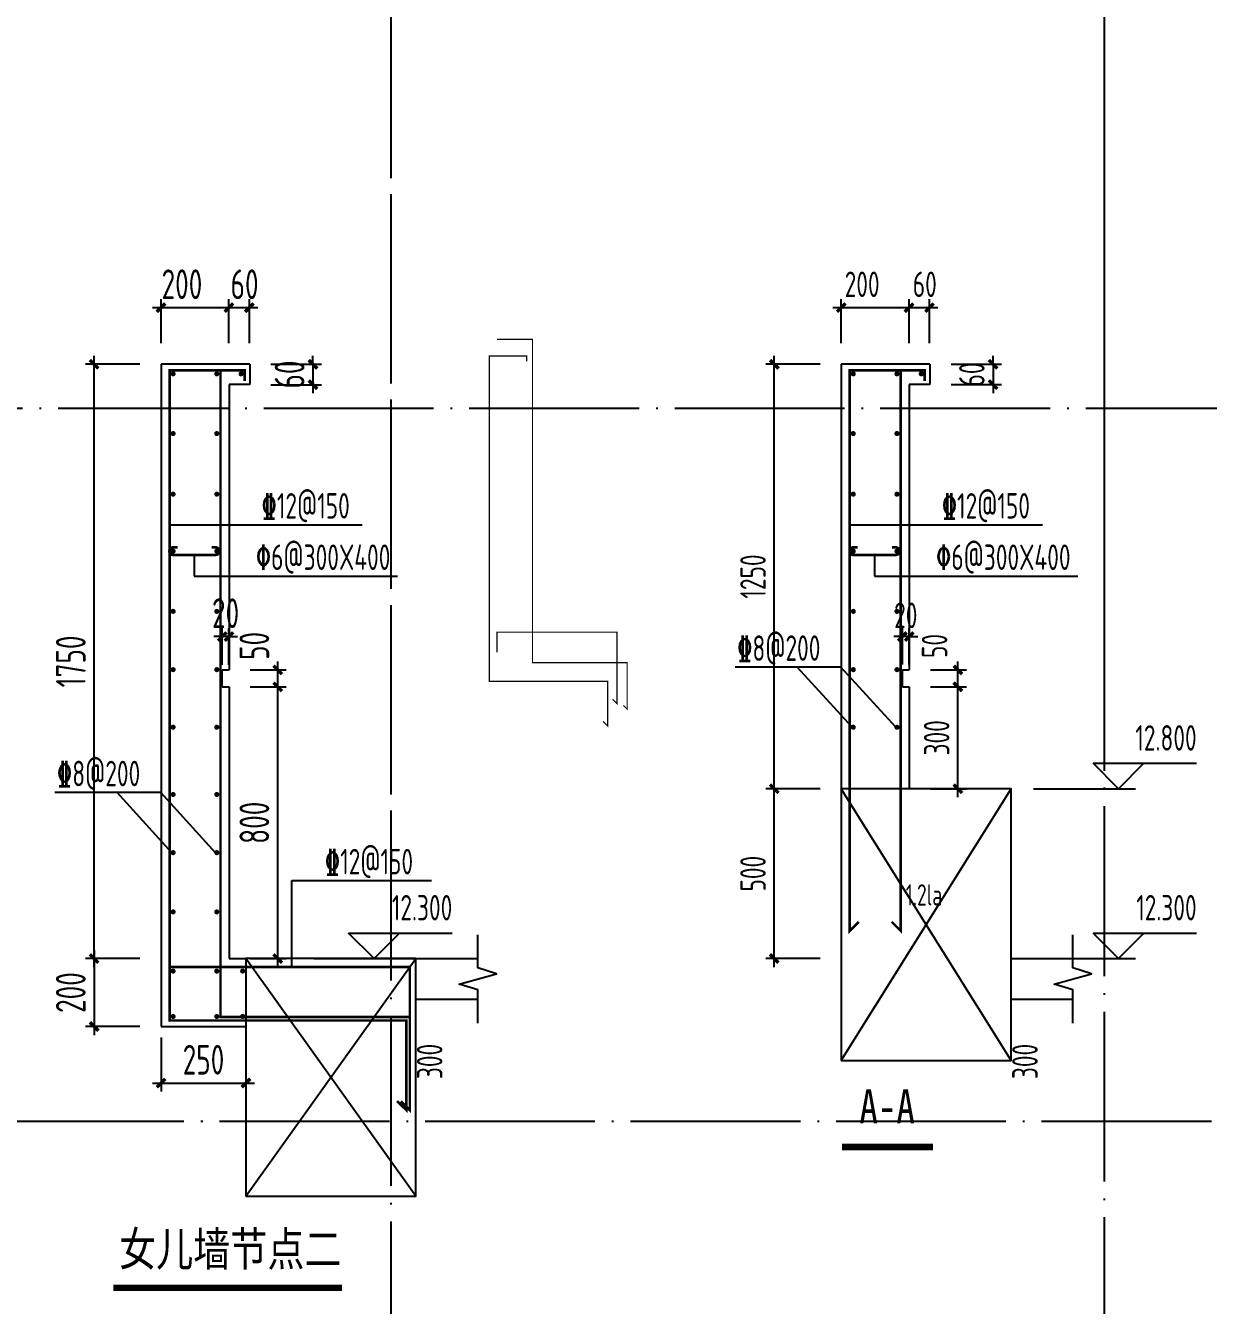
# Model space of a CAD drawing. Extents: x -765033 to 1614171, y -1073 to 729564.
# Drawn here: x 1346849 to 1360778, y 175325 to 190399 of the extents above; entities that cross this region are included whole.
import ezdxf
from ezdxf.enums import TextEntityAlignment as Align

# ---------------------------------------------------------------- set-up
doc = ezdxf.new("R2010")
doc.units = 0
doc.header["$LTSCALE"] = 1000
doc.header["$MEASUREMENT"] = 0
doc.linetypes.add('109-34 轴网$0$L1$0$$AUDIT_BAD_LTYPE1', pattern=[0])
doc.linetypes.add('DOTE', pattern=[2.42, 2, -0.2, 0.02, -0.2])
doc.layers.get('Defpoints').update_dxf_attribs({"color": 167})
for name, color, linetype in [('11', 1, 'Continuous'), ('a-dote', 14, 'DOTE'), ('A_STR-砼墙', 51, 'Continuous'), ('s-dim', 3, 'Continuous'), ('s-rein', 1, 'Continuous'), ('s-thin', 3, 'Continuous'), ('TEXT', 7, 'Continuous'), ('墙柱说明', 7, 'Continuous'), ('尺寸标注-板', 3, 'Continuous'), ('楼板负筋钢筋', 1, 'Continuous')]:
    doc.layers.add(name, color=color, linetype=linetype)
doc.styles.add('-宋体', font='simhei.ttf', dxfattribs={"width": 0.8})
doc.styles.add('TSSD_Dimension', font='tssdeng.shx', dxfattribs={"width": 0.7, "bigfont": 'Hztxt.shx'})
doc.styles.add('TSSD_Rein', font='Tssdeng.shx', dxfattribs={"width": 0.7, "bigfont": 'Hztxt.shx'})
doc.dimstyles.new('TSSD_25_100', dxfattribs={"dimtxt": 300, "dimasz": 100, "dimexe": 100, "dimexo": 250, "dimgap": 100, "dimtad": 1, "dimdec": 0, "dimlfac": 0.25, "dimzin": 0, "dimdsep": 46, "dimtxsty": 'TSSD_Dimension', "dimblk": 'ARCHTICK', "dimblk1": 'ARCHTICK', "dimblk2": 'ARCHTICK', "dimcen": 0, "dimdle": 100, "dimclrt": 7, "dimadec": 0, "dimazin": 0, "dimtfac": 1, "dimtdec": 0, "dimtix": 1, "dimtmove": 2, "dimatfit": 3, "dimfxl": 1, "dimtolj": 1, "dimtzin": 0, "dimarcsym": 0})

# ---------------------------------------------------------------- blocks, each defined once
blk = doc.blocks.new('A$C45ED3BFD')
at = {"layer": 'a-dote'}
for p, q in [((33600, 3850), (33600, 37800)), ((42000, 5200), (42000, 37800)), ((33600, -5600), (33600, 21350)), ((42000, -5550), (42000, 21400)), ((-4200, 8400), (47400, 8400)), ((-2300, 0), (47400, 0))]:
    blk.add_line(p, q, dxfattribs=at)
blk = doc.blocks.new('_ArchTick')
at = {"color": 0, "linetype": 'ByBlock', "const_width": 0.4}
blk.add_lwpolyline([(-0.5, -0.5), (0.5, 0.5)], dxfattribs=at)
blk = doc.blocks.new('*D996')
at = {"layer": 'Defpoints', "color": 0, "transparency": 16777216}
for p in [(1198, 3720), (410, 2920), (1198, 2920)]:
    blk.add_point(p, dxfattribs=at)
at = {"layer": 's-dim', "color": 0, "lineweight": -2, "transparency": 16777216}
for p, q in [((410, 3820), (410, 2820)), ((948, 3720), (310, 3720)), ((948, 2920), (310, 2920))]:
    blk.add_line(p, q, dxfattribs=at)
at = {"layer": 's-dim', "color": 0, "lineweight": -2, "transparency": 16777216, "xscale": 100, "yscale": 100, "zscale": 100}
for p, rotation in [((410, 3720), 90), ((410, 2920), 270)]:
    blk.add_blockref('_ArchTick', p, dxfattribs=dict(at, rotation=rotation))
at = {"layer": 's-dim', "color": 7, "transparency": 16777216, "insert": (135, 3320), "char_height": 350, "attachment_point": 5, "rotation": 90, "style": 'TSSD_Dimension'}
blk.add_mtext('\\A1;200', dxfattribs=at)
blk = doc.blocks.new('*D997')
at = {"layer": 'Defpoints', "color": 0, "transparency": 16777216}
for p in [(410, 10720), (1198, 10720), (1198, 3720)]:
    blk.add_point(p, dxfattribs=at)
at = {"layer": 's-dim', "color": 0, "lineweight": -2, "transparency": 16777216}
for p, q in [((948, 10720), (310, 10720)), ((410, 3620), (410, 10820)), ((948, 3720), (310, 3720))]:
    blk.add_line(p, q, dxfattribs=at)
at = {"layer": 's-dim', "color": 0, "lineweight": -2, "transparency": 16777216, "xscale": 100, "yscale": 100, "zscale": 100}
for p, rotation in [((410, 10720), 90), ((410, 3720), 270)]:
    blk.add_blockref('_ArchTick', p, dxfattribs=dict(at, rotation=rotation))
at = {"layer": 's-dim', "color": 7, "transparency": 16777216, "insert": (135, 7220), "char_height": 350, "attachment_point": 5, "rotation": 90, "style": 'TSSD_Dimension'}
blk.add_mtext('\\A1;1750', dxfattribs=at)
blk = doc.blocks.new('*D998')
at = {"layer": 'Defpoints', "color": 0, "transparency": 16777216}
for p in [(1998, 11388), (1198, 10720), (1998, 10720)]:
    blk.add_point(p, dxfattribs=at)
at = {"layer": 's-dim', "color": 0, "lineweight": -2, "transparency": 16777216}
for p, q in [((1198, 10970), (1198, 11488)), ((1998, 10970), (1998, 11488)), ((1098, 11388), (2098, 11388))]:
    blk.add_line(p, q, dxfattribs=at)
at = {"layer": 's-dim', "color": 0, "lineweight": -2, "transparency": 16777216, "xscale": 100, "yscale": 100, "zscale": 100, "rotation": 180}
blk.add_blockref('_ArchTick', (1198, 11388), dxfattribs=at)
at = {"layer": 's-dim', "color": 0, "lineweight": -2, "transparency": 16777216, "xscale": 100, "yscale": 100, "zscale": 100}
blk.add_blockref('_ArchTick', (1998, 11388), dxfattribs=at)
at = {"layer": 's-dim', "color": 7, "transparency": 16777216, "insert": (1444, 11663), "char_height": 350, "attachment_point": 5, "style": 'TSSD_Dimension'}
blk.add_mtext('\\A1;200', dxfattribs=at)
blk = doc.blocks.new('*D999')
at = {"layer": 'Defpoints', "color": 0, "transparency": 16777216}
for p in [(2238, 11388), (1998, 10720), (2238, 10720)]:
    blk.add_point(p, dxfattribs=at)
at = {"layer": 's-dim', "color": 0, "lineweight": -2, "transparency": 16777216}
for p, q in [((1998, 10970), (1998, 11488)), ((2238, 10970), (2238, 11488)), ((1898, 11388), (2338, 11388))]:
    blk.add_line(p, q, dxfattribs=at)
at = {"layer": 's-dim', "color": 0, "lineweight": -2, "transparency": 16777216, "xscale": 100, "yscale": 100, "zscale": 100, "rotation": 180}
blk.add_blockref('_ArchTick', (1998, 11388), dxfattribs=at)
at = {"layer": 's-dim', "color": 0, "lineweight": -2, "transparency": 16777216, "xscale": 100, "yscale": 100, "zscale": 100}
blk.add_blockref('_ArchTick', (2238, 11388), dxfattribs=at)
at = {"layer": 's-dim', "color": 7, "transparency": 16777216, "insert": (2182, 11663), "char_height": 350, "attachment_point": 5, "style": 'TSSD_Dimension'}
blk.add_mtext('\\A1;60', dxfattribs=at)
blk = doc.blocks.new('*D1000')
at = {"layer": 'Defpoints', "color": 0, "transparency": 16777216}
for p in [(2242, 10720), (2242, 10480), (2987, 10480)]:
    blk.add_point(p, dxfattribs=at)
at = {"layer": 's-dim', "color": 0, "lineweight": -2, "transparency": 16777216}
for p, q in [((2492, 10720), (3087, 10720)), ((2987, 10720), (2987, 10820)), ((2987, 10720), (2987, 10480)), ((2492, 10480), (3087, 10480)), ((2987, 10480), (2987, 10380))]:
    blk.add_line(p, q, dxfattribs=at)
at = {"layer": 's-dim', "color": 0, "lineweight": -2, "transparency": 16777216, "xscale": 100, "yscale": 100, "zscale": 100}
for p, rotation in [((2987, 10720), 270), ((2987, 10480), 90)]:
    blk.add_blockref('_ArchTick', p, dxfattribs=dict(at, rotation=rotation))
at = {"layer": 's-dim', "color": 7, "transparency": 16777216, "insert": (2712, 10600), "char_height": 350, "attachment_point": 5, "rotation": 90, "style": 'TSSD_Dimension'}
blk.add_mtext('\\A1;60', dxfattribs=at)
blk = doc.blocks.new('*D1001')
at = {"layer": 'Defpoints', "color": 0, "transparency": 16777216}
for p in [(1198, 3040), (2198, 3040), (2198, 2254)]:
    blk.add_point(p, dxfattribs=at)
at = {"layer": 's-dim', "color": 0, "lineweight": -2, "transparency": 16777216}
for p, q in [((1198, 2790), (1198, 2154)), ((2198, 2790), (2198, 2154)), ((1098, 2254), (2298, 2254))]:
    blk.add_line(p, q, dxfattribs=at)
at = {"layer": 's-dim', "color": 0, "lineweight": -2, "transparency": 16777216, "xscale": 100, "yscale": 100, "zscale": 100, "rotation": 180}
blk.add_blockref('_ArchTick', (1198, 2254), dxfattribs=at)
at = {"layer": 's-dim', "color": 0, "lineweight": -2, "transparency": 16777216, "xscale": 100, "yscale": 100, "zscale": 100}
blk.add_blockref('_ArchTick', (2198, 2254), dxfattribs=at)
at = {"layer": 's-dim', "color": 7, "transparency": 16777216, "insert": (1698, 2529), "char_height": 350, "attachment_point": 5, "style": 'TSSD_Dimension'}
blk.add_mtext('\\A1;250', dxfattribs=at)
blk = doc.blocks.new('*D1002')
at = {"layer": 'Defpoints', "color": 0, "transparency": 16777216}
for p in [(1918, 7513), (1918, 6932), (1998, 6932)]:
    blk.add_point(p, dxfattribs=at)
at = {"layer": 's-dim', "color": 0, "lineweight": -2, "transparency": 16777216}
for p, q in [((1918, 7182), (1918, 7613)), ((1998, 7182), (1998, 7613)), ((1918, 7513), (1818, 7513)), ((1998, 7513), (1918, 7513)), ((1998, 7513), (2098, 7513))]:
    blk.add_line(p, q, dxfattribs=at)
at = {"layer": 's-dim', "color": 0, "lineweight": -2, "transparency": 16777216, "xscale": 100, "yscale": 100, "zscale": 100}
blk.add_blockref('_ArchTick', (1918, 7513), dxfattribs=at)
at = {"layer": 's-dim', "color": 0, "lineweight": -2, "transparency": 16777216, "xscale": 100, "yscale": 100, "zscale": 100, "rotation": 180}
blk.add_blockref('_ArchTick', (1998, 7513), dxfattribs=at)
at = {"layer": 's-dim', "color": 7, "transparency": 16777216, "insert": (1958, 7788), "char_height": 350, "attachment_point": 5, "style": 'TSSD_Dimension'}
blk.add_mtext('\\A1;20', dxfattribs=at)
blk = doc.blocks.new('*D1003')
at = {"layer": 'Defpoints', "color": 0, "transparency": 16777216}
for p in [(1998, 6920), (2572, 6920), (1998, 3720)]:
    blk.add_point(p, dxfattribs=at)
at = {"layer": 's-dim', "color": 0, "lineweight": -2, "transparency": 16777216}
for p, q in [((2572, 3620), (2572, 7020)), ((2248, 6920), (2672, 6920)), ((2248, 3720), (2672, 3720))]:
    blk.add_line(p, q, dxfattribs=at)
at = {"layer": 's-dim', "color": 0, "lineweight": -2, "transparency": 16777216, "xscale": 100, "yscale": 100, "zscale": 100}
for p, rotation in [((2572, 6920), 90), ((2572, 3720), 270)]:
    blk.add_blockref('_ArchTick', p, dxfattribs=dict(at, rotation=rotation))
at = {"layer": 's-dim', "color": 7, "transparency": 16777216, "insert": (2297, 5320), "char_height": 350, "attachment_point": 5, "rotation": 90, "style": 'TSSD_Dimension'}
blk.add_mtext('\\A1;800', dxfattribs=at)
blk = doc.blocks.new('*D1004')
at = {"layer": 'Defpoints', "color": 0, "transparency": 16777216}
for p in [(1998, 7120), (2572, 7120), (1998, 6920)]:
    blk.add_point(p, dxfattribs=at)
at = {"layer": 's-dim', "color": 0, "lineweight": -2, "transparency": 16777216}
for p, q in [((2248, 7120), (2672, 7120)), ((2572, 6820), (2572, 7220)), ((2248, 6920), (2672, 6920))]:
    blk.add_line(p, q, dxfattribs=at)
at = {"layer": 's-dim', "color": 0, "lineweight": -2, "transparency": 16777216, "xscale": 100, "yscale": 100, "zscale": 100}
for p, rotation in [((2572, 7120), 90), ((2572, 6920), 270)]:
    blk.add_blockref('_ArchTick', p, dxfattribs=dict(at, rotation=rotation))
at = {"layer": 's-dim', "color": 7, "transparency": 16777216, "insert": (2297, 7403), "char_height": 350, "attachment_point": 5, "rotation": 90, "style": 'TSSD_Dimension'}
blk.add_mtext('\\A1;50', dxfattribs=at)
blk = doc.blocks.new('*D1531')
at = {"layer": 'Defpoints', "color": 0, "transparency": 16777216}
for p in [(1355665, 181410), (1356454, 181410), (1356454, 179410)]:
    blk.add_point(p, dxfattribs=at)
at = {"layer": 's-dim', "color": 0, "lineweight": -2, "transparency": 16777216}
for p, q in [((1355665, 179310), (1355665, 181510)), ((1356204, 181410), (1355565, 181410)), ((1356204, 179410), (1355565, 179410))]:
    blk.add_line(p, q, dxfattribs=at)
at = {"layer": 's-dim', "color": 0, "lineweight": -2, "transparency": 16777216, "xscale": 100, "yscale": 100, "zscale": 100}
for p, rotation in [((1355665, 181410), 90), ((1355665, 179410), 270)]:
    blk.add_blockref('_ArchTick', p, dxfattribs=dict(at, rotation=rotation))
at = {"layer": 's-dim', "color": 7, "transparency": 16777216, "insert": (1355415, 180410), "char_height": 300, "attachment_point": 5, "rotation": 90, "style": 'TSSD_Dimension'}
blk.add_mtext('\\A1;500', dxfattribs=at)
blk = doc.blocks.new('*D1532')
at = {"layer": 'Defpoints', "color": 0, "transparency": 16777216}
for p in [(1357253, 187077), (1356454, 186410), (1357253, 186410)]:
    blk.add_point(p, dxfattribs=at)
at = {"layer": 's-dim', "color": 0, "lineweight": -2, "transparency": 16777216}
for p, q in [((1356354, 187077), (1357353, 187077)), ((1356454, 186660), (1356454, 187177)), ((1357253, 186660), (1357253, 187177))]:
    blk.add_line(p, q, dxfattribs=at)
at = {"layer": 's-dim', "color": 0, "lineweight": -2, "transparency": 16777216, "xscale": 100, "yscale": 100, "zscale": 100, "rotation": 180}
blk.add_blockref('_ArchTick', (1356454, 187077), dxfattribs=at)
at = {"layer": 's-dim', "color": 0, "lineweight": -2, "transparency": 16777216, "xscale": 100, "yscale": 100, "zscale": 100}
blk.add_blockref('_ArchTick', (1357253, 187077), dxfattribs=at)
at = {"layer": 's-dim', "color": 7, "transparency": 16777216, "insert": (1356700, 187352), "char_height": 300, "attachment_point": 5, "style": 'TSSD_Dimension'}
blk.add_mtext('\\A1;200', dxfattribs=at)
blk = doc.blocks.new('*D1533')
at = {"layer": 'Defpoints', "color": 0, "transparency": 16777216}
for p in [(1357493, 187077), (1357253, 186410), (1357493, 186410)]:
    blk.add_point(p, dxfattribs=at)
at = {"layer": 's-dim', "color": 0, "lineweight": -2, "transparency": 16777216}
for p, q in [((1357153, 187077), (1357593, 187077)), ((1357253, 186660), (1357253, 187177)), ((1357493, 186660), (1357493, 187177))]:
    blk.add_line(p, q, dxfattribs=at)
at = {"layer": 's-dim', "color": 0, "lineweight": -2, "transparency": 16777216, "xscale": 100, "yscale": 100, "zscale": 100, "rotation": 180}
blk.add_blockref('_ArchTick', (1357253, 187077), dxfattribs=at)
at = {"layer": 's-dim', "color": 0, "lineweight": -2, "transparency": 16777216, "xscale": 100, "yscale": 100, "zscale": 100}
blk.add_blockref('_ArchTick', (1357493, 187077), dxfattribs=at)
at = {"layer": 's-dim', "color": 7, "transparency": 16777216, "insert": (1357438, 187352), "char_height": 300, "attachment_point": 5, "style": 'TSSD_Dimension'}
blk.add_mtext('\\A1;60', dxfattribs=at)
blk = doc.blocks.new('*D1534')
at = {"layer": 'Defpoints', "color": 0, "transparency": 16777216}
for p in [(1357498, 186410), (1357498, 186170), (1358242, 186170)]:
    blk.add_point(p, dxfattribs=at)
at = {"layer": 's-dim', "color": 0, "lineweight": -2, "transparency": 16777216}
for p, q in [((1358242, 186410), (1358242, 186510)), ((1357748, 186410), (1358342, 186410)), ((1358242, 186410), (1358242, 186170)), ((1357748, 186170), (1358342, 186170)), ((1358242, 186170), (1358242, 186070))]:
    blk.add_line(p, q, dxfattribs=at)
at = {"layer": 's-dim', "color": 0, "lineweight": -2, "transparency": 16777216, "xscale": 100, "yscale": 100, "zscale": 100}
for p, rotation in [((1358242, 186410), 270), ((1358242, 186170), 90)]:
    blk.add_blockref('_ArchTick', p, dxfattribs=dict(at, rotation=rotation))
at = {"layer": 's-dim', "color": 7, "transparency": 16777216, "insert": (1357992, 186290), "char_height": 300, "attachment_point": 5, "rotation": 90, "style": 'TSSD_Dimension'}
blk.add_mtext('\\A1;60', dxfattribs=at)
blk = doc.blocks.new('*D1535')
at = {"layer": 'Defpoints', "color": 0, "transparency": 16777216}
for p in [(1357254, 182610), (1357828, 182610), (1357254, 181410)]:
    blk.add_point(p, dxfattribs=at)
at = {"layer": 's-dim', "color": 0, "lineweight": -2, "transparency": 16777216}
for p, q in [((1357828, 181310), (1357828, 182710)), ((1357504, 182610), (1357928, 182610)), ((1357504, 181410), (1357928, 181410))]:
    blk.add_line(p, q, dxfattribs=at)
at = {"layer": 's-dim', "color": 0, "lineweight": -2, "transparency": 16777216, "xscale": 100, "yscale": 100, "zscale": 100}
for p, rotation in [((1357828, 182610), 90), ((1357828, 181410), 270)]:
    blk.add_blockref('_ArchTick', p, dxfattribs=dict(at, rotation=rotation))
at = {"layer": 's-dim', "color": 7, "transparency": 16777216, "insert": (1357578, 182010), "char_height": 300, "attachment_point": 5, "rotation": 90, "style": 'TSSD_Dimension'}
blk.add_mtext('\\A1;300', dxfattribs=at)
blk = doc.blocks.new('*D1536')
at = {"layer": 'Defpoints', "color": 0, "transparency": 16777216}
for p in [(1357254, 182810), (1357828, 182810), (1357254, 182610)]:
    blk.add_point(p, dxfattribs=at)
at = {"layer": 's-dim', "color": 0, "lineweight": -2, "transparency": 16777216}
for p, q in [((1357828, 182510), (1357828, 182910)), ((1357504, 182810), (1357928, 182810)), ((1357504, 182610), (1357928, 182610))]:
    blk.add_line(p, q, dxfattribs=at)
at = {"layer": 's-dim', "color": 0, "lineweight": -2, "transparency": 16777216, "xscale": 100, "yscale": 100, "zscale": 100}
for p, rotation in [((1357828, 182810), 90), ((1357828, 182610), 270)]:
    blk.add_blockref('_ArchTick', p, dxfattribs=dict(at, rotation=rotation))
at = {"layer": 's-dim', "color": 7, "transparency": 16777216, "insert": (1357553, 183092), "char_height": 300, "attachment_point": 5, "rotation": 90, "style": 'TSSD_Dimension'}
blk.add_mtext('\\A1;50', dxfattribs=at)
blk = doc.blocks.new('*D1537')
at = {"layer": 'Defpoints', "color": 0, "transparency": 16777216}
for p in [(1357174, 183202), (1357174, 182622), (1357254, 182622)]:
    blk.add_point(p, dxfattribs=at)
at = {"layer": 's-dim', "color": 0, "lineweight": -2, "transparency": 16777216}
for p, q in [((1357174, 183202), (1357074, 183202)), ((1357174, 182872), (1357174, 183302)), ((1357254, 183202), (1357174, 183202)), ((1357254, 182872), (1357254, 183302)), ((1357254, 183202), (1357354, 183202))]:
    blk.add_line(p, q, dxfattribs=at)
at = {"layer": 's-dim', "color": 0, "lineweight": -2, "transparency": 16777216, "xscale": 100, "yscale": 100, "zscale": 100}
blk.add_blockref('_ArchTick', (1357174, 183202), dxfattribs=at)
at = {"layer": 's-dim', "color": 0, "lineweight": -2, "transparency": 16777216, "xscale": 100, "yscale": 100, "zscale": 100, "rotation": 180}
blk.add_blockref('_ArchTick', (1357254, 183202), dxfattribs=at)
at = {"layer": 's-dim', "color": 7, "transparency": 16777216, "insert": (1357214, 183452), "char_height": 300, "attachment_point": 5, "style": 'TSSD_Dimension'}
blk.add_mtext('\\A1;20', dxfattribs=at)
blk = doc.blocks.new('*D1538')
at = {"layer": 'Defpoints', "color": 0, "transparency": 16777216}
for p in [(1355665, 186410), (1356454, 186410), (1356454, 181410)]:
    blk.add_point(p, dxfattribs=at)
at = {"layer": 's-dim', "color": 0, "lineweight": -2, "transparency": 16777216}
for p, q in [((1355665, 181310), (1355665, 186510)), ((1356204, 186410), (1355565, 186410)), ((1356204, 181410), (1355565, 181410))]:
    blk.add_line(p, q, dxfattribs=at)
at = {"layer": 's-dim', "color": 0, "lineweight": -2, "transparency": 16777216, "xscale": 100, "yscale": 100, "zscale": 100}
for p, rotation in [((1355665, 186410), 90), ((1355665, 181410), 270)]:
    blk.add_blockref('_ArchTick', p, dxfattribs=dict(at, rotation=rotation))
at = {"layer": 's-dim', "color": 7, "transparency": 16777216, "insert": (1355415, 183910), "char_height": 300, "attachment_point": 5, "rotation": 90, "style": 'TSSD_Dimension'}
blk.add_mtext('\\A1;1250', dxfattribs=at)
blk = doc.blocks.new('A$C68A75C45')
at = {"layer": 'A_STR-砼墙'}
for p, q in [((1198.4, 10720.3), (1198.4, 10480.3)), ((2242.4, 10720.3), (1198.4, 10720.3)), ((2242.4, 10720.3), (2242.4, 10480.3)), ((1198.4, 10480.3), (1198.4, 2920.3)), ((2242.4, 10480.3), (1998.4, 10480.3)), ((1998.4, 10480.3), (1998.4, 7120.3)), ((1918.4, 7120.3), (1998.4, 7120.3)), ((1918.4, 6920.3), (1918.4, 7120.3)), ((1918.4, 6920.3), (1998.4, 6920.3)), ((1998.4, 6920.3), (1998.4, 3720.3)), ((1998.4, 3720.3), (2198.4, 3720.3)), ((4198.4, 3720.3), (4926.9, 3720.3)), ((4198.4, 3240.3), (4926.9, 3240.3)), ((1198.4, 2920.3), (2198.4, 2920.3))]:
    blk.add_line(p, q, dxfattribs=at)
at = {"layer": 's-rein', "const_width": 30}
for points in [[(1325.1, 10607.7, 1), (1355.1, 10607.7, 1)], [(1839.6, 10607.7, 1), (1869.6, 10607.7, 1)], [(2125.6, 10607.7, 1), (2155.6, 10607.7, 1)], [(1325.1, 9904.4, 1), (1355.1, 9904.4, 1)], [(1839.6, 9904.4, 1), (1869.6, 9904.4, 1)], [(1325.1, 9190.7, 1), (1355.1, 9190.7, 1)], [(1839.6, 9190.7, 1), (1869.6, 9190.7, 1)], [(1325.1, 8519.2, 1), (1355.1, 8519.2, 1)], [(1839.6, 8519.2, 1), (1869.6, 8519.2, 1)], [(1325.1, 7810.1, 1), (1355.1, 7810.1, 1)], [(1839.6, 7810.1, 1), (1869.6, 7810.1, 1)], [(1325.1, 7123.6, 1), (1355.1, 7123.6, 1)], [(1839.6, 7123.6, 1), (1869.6, 7123.6, 1)], [(1325.1, 6445, 1), (1355.1, 6445, 1)], [(1839.6, 6445, 1), (1869.6, 6445, 1)], [(1325.1, 5653, 1), (1355.1, 5653, 1)], [(1839.6, 5653, 1), (1869.6, 5653, 1)], [(1325.1, 4967.8, 1), (1355.1, 4967.8, 1)], [(1839.6, 4967.8, 1), (1869.6, 4967.8, 1)], [(1325.1, 4270.2, 1), (1355.1, 4270.2, 1)], [(1839.6, 4270.2, 1), (1869.6, 4270.2, 1)], [(1325.1, 3573.1, 1), (1355.1, 3573.1, 1)], [(1839.6, 3573.1, 1), (1869.6, 3573.1, 1)], [(2144.3, 3573.1, 1), (2174.3, 3573.1, 1)], [(1325.1, 3038.2, 1), (1355.1, 3038.2, 1)], [(1839.6, 3038.2, 1), (1869.6, 3038.2, 1)], [(2144.3, 3038.2, 1), (2174.3, 3038.2, 1)]]:
    blk.add_lwpolyline(points, format="xyb", close=True, dxfattribs=at)
blk.add_lwpolyline([(1392.1, 8562.9), (1340.1, 8564.2, 1), (1340.1, 8474.2), (1839.9, 8474.2, 1), (1839.9, 8564.2), (1794.3, 8564.2)], format="xyb", dxfattribs=at)
at = {"layer": 's-thin'}
for p, q in [((3707.2, 3720.3), (3407.2, 4020.3)), ((3407.2, 4020.3), (4627.2, 4020.3)), ((3707.2, 3720.3), (4007.2, 4020.3)), ((2998.4, 3720.3), (4198.4, 3720.3))]:
    blk.add_line(p, q, dxfattribs=at)
blk.add_lwpolyline([(4926.9, 2960.3), (4926.9, 3350.3), (4706.9, 3420.3), (5146.9, 3540.3), (4926.9, 3610.3), (4926.9, 4000.3)], dxfattribs=at)
at = {"layer": '墙柱说明', "ltscale": 1000, "const_width": 75}
blk.add_lwpolyline([(636.5, -158.8), (3329.4, -158.8)], dxfattribs=at)
at = {"layer": '尺寸标注-板'}
for p, q in [((1298.4, 8830.1), (3567.7, 8830.1)), ((1590, 8474.2), (1590, 8224.8)), ((1590, 8224.8), (3984, 8224.8)), ((1194.4, 5677), (-51.7, 5677)), ((1325.4, 4967.8), (679.9, 5677)), ((1839.9, 4967.8), (1194.4, 5677)), ((2736.9, 3620.3), (2736.9, 4639.3)), ((2736.9, 4639.3), (4382.5, 4639.3)), ((2198.4, 920.3), (4198.4, 3720.3)), ((4198.4, 920.3), (2198.4, 3720.3))]:
    blk.add_line(p, q, dxfattribs=at)
blk.add_lwpolyline([(2198.4, 920.3), (4198.4, 920.3), (4198.4, 3720.3), (2198.4, 3720.3)], close=True, dxfattribs=at)
at = {"layer": '楼板负筋钢筋'}
for points, const_width in [([(6641.7, 6702.6), (6687, 6657.3), (6687, 7207), (5572.3, 7207), (5572.3, 11015.3), (5156.3, 11015.3), (5156.3, 11015.3)], 15), ([(6403.1, 6512.9), (6458.1, 6459.9), (6458.1, 6987.5), (5063.6, 6987.5), (5063.6, 10817.2), (5505.3, 10817.2), (5505.3, 10754.8)], 15), ([(3977.4, 2041.1), (4087.3, 1935), (4087.3, 2990.3), (1298.4, 2990.3), (1298.4, 10649.7), (2181.8, 10649.7), (2181.8, 10524.9)], 30), ([(4127.9, 1933.7), (4127.9, 3033), (1898.4, 3033), (1898.4, 10649.7), (1382.6, 10649.7), (1382.6, 10649.7)], 30), ([(6515.9, 6774.5), (6569, 6721.4), (6569, 7564.7), (5154.3, 7564.7), (5154.3, 7326.5), (5154.3, 7326.5)], 15), ([(4021.8, 2039.7), (4127.9, 1933.7), (4127.9, 3620.3), (1298.4, 3620.3), (1298.4, 3143.9), (1298.4, 3143.9)], 30)]:
    blk.add_lwpolyline(points, dxfattribs=dict(at, const_width=const_width))
at = {"layer": '墙柱说明'}
for s, height, style, width, p in [('%%13212@150', 300, 'TSSD_Rein', 0.7, (2382.5, 8903.2)), ('%%1306@300X400', 300, 'TSSD_Rein', 0.7, (2314.6, 8297.9)), ('%%1328@200', 300, 'TSSD_Rein', 0.7, (-27.4, 5750.1)), ('%%13212@150', 300, 'TSSD_Rein', 0.7, (3127.9, 4712.4)), ('女儿墙节点二', 400, '-宋体', 0.8, (704.3, 99.1))]:
    blk.add_text(s, height=height, dxfattribs=dict(at, style=style, width=width)).set_placement(p)
at = {"layer": '墙柱说明', "style": 'TSSD_Rein', "width": 0.7}
blk.add_text('12.300', height=300, dxfattribs=at).set_placement((4627.7, 4079.8), align=Align.BOTTOM_RIGHT)
blk.add_text('300', height=300, rotation=90, dxfattribs=at).set_placement((4511.6, 2300.7))
at = {"layer": 's-dim'}
for base, p1, p2, picture, middle in [((1997.6, 11387.7), (1198.4, 10720.3), (1997.6, 10720.3), '*D998', (1444, 11662.7)), ((2237.6, 11387.7), (1997.6, 10720.3), (2237.6, 10720.3), '*D999', (2181.9, 11662.7))]:
    dim = blk.add_linear_dim(base=base, p1=p1, p2=p2, dimstyle='TSSD_25_100', dxfattribs=at)
    dim.commit()
    dim.dimension.update_dxf_attribs({"geometry": picture, "text_midpoint": middle, "dimtype": 128})
for base, p1, p2, picture, middle in [((2986.7, 10480.3), (2242.4, 10720.3), (2242.4, 10480.3), '*D1000', (2711.7, 10600.3)), ((409.6, 10720.3), (1198.4, 3720.3), (1198.4, 10720.3), '*D997', (134.6, 7220.3)), ((2572.3, 6920.3), (1998.4, 3720.3), (1998.4, 6920.3), '*D1003', (2297.3, 5320.3)), ((409.6, 2920.3), (1198.4, 3720.3), (1198.4, 2920.3), '*D996', (134.6, 3320.3))]:
    dim = blk.add_linear_dim(base=base, p1=p1, p2=p2, angle=90, dimstyle='TSSD_25_100', dxfattribs=at)
    dim.commit()
    dim.dimension.update_dxf_attribs({"geometry": picture, "text_midpoint": middle})
for base, p1, p2, picture, middle in [((1918.4, 7513), (1998.4, 6932.4), (1918.4, 6932.4), '*D1002', (1958.4, 7788)), ((2198.4, 2254.1), (1198.4, 3040.3), (2198.4, 3040.3), '*D1001', (1698.4, 2529.1))]:
    dim = blk.add_linear_dim(base=base, p1=p1, p2=p2, dimstyle='TSSD_25_100', dxfattribs=at)
    dim.commit()
    dim.dimension.update_dxf_attribs({"geometry": picture, "text_midpoint": middle})
dim = blk.add_linear_dim(base=(2572.3, 7120.3), p1=(1998.4, 6920.3), p2=(1998.4, 7120.3), angle=90, dimstyle='TSSD_25_100', dxfattribs=at)
dim.commit()
dim.dimension.update_dxf_attribs({"geometry": '*D1004', "text_midpoint": (2297.3, 7402.6), "dimtype": 128})

msp = doc.modelspace()

# ---------------------------------------------------------------- linework, layer by layer
at = {"layer": 'A_STR-砼墙'}
for p, q in [((1356454.1, 186409.8), (1356454.1, 186169.8)), ((1357498.1, 186409.8), (1356454.1, 186409.8)), ((1357498.1, 186409.8), (1357498.1, 186169.8)), ((1356454.1, 186169.8), (1356454.1, 178609.8)), ((1357498.1, 186169.8), (1357254.1, 186169.8)), ((1357254.1, 186169.8), (1357254.1, 182809.8)), ((1357174.1, 182809.8), (1357254.1, 182809.8)), ((1357174.1, 182609.8), (1357174.1, 182809.8)), ((1357174.1, 182609.8), (1357254.1, 182609.8)), ((1357254.1, 182609.8), (1357254.1, 181409.8)), ((1358454.1, 179409.8), (1359182.5, 179409.8)), ((1358454.1, 178929.8), (1359182.5, 178929.8))]:
    msp.add_line(p, q, dxfattribs=at)
at = {"layer": 's-rein', "const_width": 30}
for points in [[(1356580.7, 186297.2, 1), (1356610.7, 186297.2, 1)], [(1357095.2, 186297.2, 1), (1357125.2, 186297.2, 1)], [(1357381.3, 186297.2, 1), (1357411.3, 186297.2, 1)], [(1356580.7, 185593.9, 1), (1356610.7, 185593.9, 1)], [(1357095.2, 185593.9, 1), (1357125.2, 185593.9, 1)], [(1356580.7, 184880.2, 1), (1356610.7, 184880.2, 1)], [(1357095.2, 184880.2, 1), (1357125.2, 184880.2, 1)], [(1356580.7, 184208.7, 1), (1356610.7, 184208.7, 1)], [(1357095.2, 184208.7, 1), (1357125.2, 184208.7, 1)], [(1356580.7, 183499.6, 1), (1356610.7, 183499.6, 1)], [(1357095.2, 183499.6, 1), (1357125.2, 183499.6, 1)], [(1356580.7, 182813.1, 1), (1356610.7, 182813.1, 1)], [(1357095.2, 182813.1, 1), (1357125.2, 182813.1, 1)], [(1356580.7, 182134.5, 1), (1356610.7, 182134.5, 1)], [(1357095.2, 182134.5, 1), (1357125.2, 182134.5, 1)]]:
    msp.add_lwpolyline(points, format="xyb", close=True, dxfattribs=at)
msp.add_lwpolyline([(1356647.7, 184252.4), (1356595.7, 184253.7, 1), (1356595.7, 184163.7), (1357095.6, 184163.7, 1), (1357095.6, 184253.7), (1357050, 184253.7)], format="xyb", dxfattribs=at)
at = {"layer": 's-thin'}
for p, q in [((1359718.8, 181409.8), (1359418.8, 181709.8)), ((1359418.8, 181709.8), (1360638.8, 181709.8)), ((1359718.8, 181409.8), (1360018.8, 181709.8)), ((1358717.7, 181409.8), (1359917.7, 181409.8)), ((1359718.8, 179409.8), (1359418.8, 179709.8)), ((1359418.8, 179709.8), (1360638.8, 179709.8)), ((1359718.8, 179409.8), (1360018.8, 179709.8)), ((1358717.7, 179409.8), (1359917.7, 179409.8))]:
    msp.add_line(p, q, dxfattribs=at)
msp.add_lwpolyline([(1359182.5, 178649.8), (1359182.5, 179039.8), (1358962.5, 179109.8), (1359402.5, 179229.8), (1359182.5, 179299.8), (1359182.5, 179689.8)], dxfattribs=at)
at = {"layer": '墙柱说明', "ltscale": 1000, "const_width": 75}
msp.add_lwpolyline([(1356462.2, 177190.4), (1357534.9, 177190.4)], dxfattribs=at)
at = {"layer": '尺寸标注-板'}
for p, q in [((1356554.1, 184519.6), (1358823.3, 184519.6)), ((1356845.6, 184163.7), (1356845.6, 183914.3)), ((1356845.6, 183914.3), (1359239.7, 183914.3)), ((1356450.1, 182843.7), (1355203.9, 182843.7)), ((1356581, 182134.5), (1355935.6, 182843.7)), ((1357095.6, 182134.5), (1356450.1, 182843.7)), ((1356454.1, 178209.8), (1358454.1, 181409.8)), ((1358454.1, 178209.8), (1356454.1, 181409.8))]:
    msp.add_line(p, q, dxfattribs=at)
msp.add_lwpolyline([(1356454.1, 178209.8), (1358454.1, 178209.8), (1358454.1, 181409.8), (1356454.1, 181409.8)], close=True, dxfattribs=at)
at = {"layer": '楼板负筋钢筋', "const_width": 30}
for points in [[(1356660.2, 179841.3), (1356554.1, 179735.3), (1356554.1, 186339.2), (1357437.4, 186339.2), (1357437.4, 186214.4)], [(1357048, 179842.1), (1357154.1, 179736.1), (1357154.1, 186339.2), (1356638.3, 186339.2), (1356638.3, 186339.2)]]:
    msp.add_lwpolyline(points, dxfattribs=at)

# ---------------------------------------------------------------- block references
at = {"layer": '11', "color": 1}
msp.add_blockref('A$C68A75C45', (1347245.7, 175689.5), dxfattribs=at)
at = {"layer": 's-dim', "linetype": '109-34 轴网$0$L1$0$$AUDIT_BAD_LTYPE1'}
msp.add_blockref('A$C45ED3BFD', (1317553.9, 177493.1), dxfattribs=at)

# ---------------------------------------------------------------- texts
at = {"layer": 'TEXT', "style": 'TSSD_Rein', "width": 0.7}
msp.add_text('1.2la', height=250, dxfattribs=at).set_placement((1357213.8, 179960), align=Align.BOTTOM_LEFT)
at = {"layer": '墙柱说明'}
for s, height, style, width, p in [('%%13212@150', 300, 'TSSD_Rein', 0.7, (1357638.2, 184592.7)), ('%%1306@300X400', 300, 'TSSD_Rein', 0.7, (1357570.3, 183987.4)), ('%%1328@200', 300, 'TSSD_Rein', 0.7, (1355228.3, 182916.8)), ('A-A', 400, '-宋体', 0.8, (1356667.8, 177470.4))]:
    msp.add_text(s, height=height, dxfattribs=dict(at, style=style, width=width)).set_placement(p)
at = {"layer": '墙柱说明', "style": 'TSSD_Rein', "width": 0.7}
for s, p in [('12.800', (1360639.3, 181769.3)), ('12.300', (1360639.3, 179769.3))]:
    msp.add_text(s, height=300, dxfattribs=at).set_placement(p, align=Align.BOTTOM_RIGHT)
msp.add_text('300', height=300, rotation=90, dxfattribs=at).set_placement((1358767.3, 177990.2))

# ---------------------------------------------------------------- dimensions: what is measured, and where the dimension line sits
at = {"layer": 's-dim'}
for base, p1, p2, picture, middle in [((1357253.3, 187077.2), (1356454.1, 186409.8), (1357253.3, 186409.8), '*D1532', (1356699.7, 187352.2)), ((1357493.3, 187077.2), (1357253.3, 186409.8), (1357493.3, 186409.8), '*D1533', (1357437.5, 187352.2))]:
    dim = msp.add_linear_dim(base=base, p1=p1, p2=p2, dimstyle='TSSD_25_100', dxfattribs=at)
    dim.commit()
    dim.dimension.update_dxf_attribs({"geometry": picture, "text_midpoint": middle, "dimtype": 160})
for base, p1, p2, picture, middle in [((1355665.3, 186409.8), (1356454.1, 181409.8), (1356454.1, 186409.8), '*D1538', (1355415.3, 183909.8)), ((1358242.4, 186169.8), (1357498.1, 186409.8), (1357498.1, 186169.8), '*D1534', (1357992.4, 186289.8)), ((1357827.9, 182609.8), (1357254.1, 181409.8), (1357254.1, 182609.8), '*D1535', (1357577.9, 182009.8)), ((1355665.3, 181409.8), (1356454.1, 179409.8), (1356454.1, 181409.8), '*D1531', (1355415.3, 180409.8))]:
    dim = msp.add_linear_dim(base=base, p1=p1, p2=p2, angle=90, dimstyle='TSSD_25_100', dxfattribs=at)
    dim.commit()
    dim.dimension.update_dxf_attribs({"geometry": picture, "text_midpoint": middle})
dim = msp.add_linear_dim(base=(1357174.1, 183202.5), p1=(1357254.1, 182621.9), p2=(1357174.1, 182621.9), dimstyle='TSSD_25_100', dxfattribs=at)
dim.commit()
dim.dimension.update_dxf_attribs({"geometry": '*D1537', "text_midpoint": (1357214.1, 183452.5)})
dim = msp.add_linear_dim(base=(1357827.9, 182809.8), p1=(1357254.1, 182609.8), p2=(1357254.1, 182809.8), angle=90, dimstyle='TSSD_25_100', dxfattribs=at)
dim.commit()
dim.dimension.update_dxf_attribs({"geometry": '*D1536', "text_midpoint": (1357552.9, 183092.1), "dimtype": 160})

doc.saveas('drawing.dxf')
